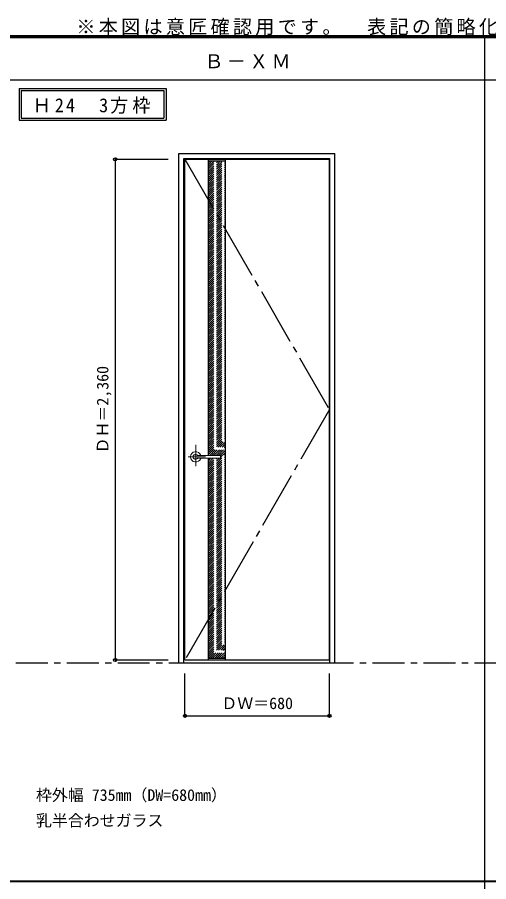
# Model space of a CAD drawing. Units: millimetres, scale not verified. Extents: x -6000 to 5700, y -4307 to 4260.
# Drawn here: x 1237 to 3456, y 186 to 4260 of the extents above; entities that cross this region are included whole.
import ezdxf
from ezdxf.enums import TextEntityAlignment as Align

# ---------------------------------------------------------------- set-up
doc = ezdxf.new("R2010")
doc.units = ezdxf.units.MM
doc.header["$LTSCALE"] = 30
doc.header["$PDMODE"] = 32
doc.header["$PDSIZE"] = 15
for name, pattern in [('CHAIN1', [8, 5, -1, 1, -1]), ('CHAIN2', [12, 9, -1, 1, -1]), ('DASHED1', [1.8, 1.2, -0.6])]:
    doc.linetypes.add(name, pattern=pattern)
for name, color, linetype in [('0-1_通り芯', 7, 'CHAIN1'), ('0-2_扉', 3, 'Continuous'), ('0-3_仕上げ', 3, 'Continuous'), ('0-4_枠', 3, 'Continuous'), ('0-7', 7, 'CHAIN2'), ('0-A_文字', 7, 'Continuous'), ('0-B_寸法', 7, 'Continuous'), ('0-C_ハッチ', 4, 'DASHED1'), ('F-1_枠', 6, 'Continuous')]:
    doc.layers.add(name, color=color, linetype=linetype)
doc.layers.add('0-5_レバー', color=7, linetype='Continuous', lineweight=18)
doc.styles.add('ＭＳ ゴシック', font='')
doc.styles.get('ＭＳ ゴシック').set_extended_font_data('MS Gothic')

msp = doc.modelspace()

# ---------------------------------------------------------------- linework, layer by layer
at = {"layer": '0-1_通り芯'}
msp.add_line((-5490, 1218), (5690, 1218), dxfattribs=at)
at = {"layer": '0-2_扉'}
for p, q in [((2026.4, 3591), (2706.4, 3591)), ((2026.4, 1231), (2026.4, 3591)), ((2706.4, 1231), (2706.4, 3591)), ((2026.4, 1231), (2706.4, 1231))]:
    msp.add_line(p, q, dxfattribs=at)
at = {"layer": '0-3_仕上げ'}
for p, q in [((2136.4, 2195.5), (2136.4, 3591)), ((2216.4, 1231), (2216.4, 3591)), ((2136.4, 1231), (2136.4, 2181.5))]:
    msp.add_line(p, q, dxfattribs=at)
at = {"layer": '0-3_仕上げ', "color": 7}
for p, q in [((2136.4, 3583), (2216.4, 3583)), ((2136.4, 1239), (2216.4, 1239))]:
    msp.add_line(p, q, dxfattribs=at)
at = {"layer": '0-4_枠'}
for p, q in [((1997.4, 3618), (2732.4, 3618)), ((1997.4, 1218), (1997.4, 3618)), ((2021.4, 3594), (2708.4, 3594)), ((2021.4, 1218), (2021.4, 3594)), ((2708.4, 1218), (2708.4, 3594)), ((2732.4, 1218), (2732.4, 3618)), ((1997.4, 1218), (2732.4, 1218))]:
    msp.add_line(p, q, dxfattribs=at)
at = {"layer": '0-5_レバー', "color": 4, "linetype": 'CHAIN1'}
for p, q in [((2076.9, 2244.96), (2076.9, 2145.11)), ((2123.7, 2188.5), (2040.68, 2188.5))]:
    msp.add_line(p, q, dxfattribs=at)
at = {"layer": '0-5_レバー'}
for q in [(2193.9, 2193.99), (2193.9, 2183)]:
    msp.add_line((2193.9, 2188.5), q, dxfattribs=at)
for points in [[(2086.86, 2195.49), (2086.09, 2196.28), (2084.12, 2197.65), (2081.88, 2198.66), (2079.44, 2199.29), (2076.9, 2199.5), (2074.36, 2199.29), (2071.93, 2198.66), (2069.68, 2197.65), (2067.71, 2196.28), (2066.09, 2194.61), (2064.89, 2192.71), (2064.15, 2190.65), (2063.9, 2188.5), (2064.15, 2186.35), (2064.89, 2184.29), (2066.09, 2182.39), (2067.71, 2180.72), (2069.68, 2179.35), (2071.93, 2178.34), (2074.36, 2177.71), (2076.9, 2177.5), (2079.44, 2177.71), (2081.88, 2178.34), (2084.12, 2179.35), (2086.09, 2180.72), (2086.86, 2181.51)], [(2192.4, 2195.5), (2182.67, 2195.5), (2172.49, 2195.5), (2162.89, 2195.5), (2153.9, 2195.5), (2145.49, 2195.5), (2137.68, 2195.5), (2130.86, 2195.5), (2124.56, 2195.5), (2118.8, 2195.5), (2113.55, 2195.5), (2108.76, 2195.5), (2104.11, 2195.5), (2099.9, 2195.5), (2096.15, 2195.5), (2094.15, 2195.5), (2092.3, 2195.5), (2090.29, 2195.49), (2087.88, 2195.49), (2086.39, 2195.49), (2084.85, 2195.49), (2083.33, 2195.49), (2082.23, 2195.49), (2081.77, 2195.49), (2081.77, 2195.48)], [(2081.92, 2181.51), (2082.05, 2181.51), (2082.49, 2181.51), (2083.21, 2181.51), (2084.23, 2181.51), (2085.49, 2181.51), (2086.84, 2181.51), (2089.7, 2181.51), (2092.68, 2181.5), (2095.7, 2181.5), (2098.74, 2181.5), (2101.81, 2181.5), (2104.89, 2181.5), (2108.89, 2181.5), (2113.3, 2181.5), (2118.27, 2181.5), (2123.8, 2181.5), (2129.89, 2181.5), (2136.54, 2181.5), (2143.75, 2181.5), (2152.34, 2181.5), (2161.6, 2181.5), (2171.54, 2181.5), (2182.15, 2181.5), (2192.4, 2181.5)], [(2192.4, 2195.5), (2183.32, 2195.5), (2182.92, 2195.5)]]:
    msp.add_lwpolyline(points, dxfattribs=at)
for centre, radius, start, end in [((2076.9, 2188.5), 24.55, 16.59952, 343.36736), ((2192.4, 2194), 1.5, 0.00847, 89.9163), ((2192.4, 2194), 1.5, 360, 90.17419), ((2192.4, 2183), 1.5, 270.16419, 0), ((2192.4, 2183), 1.5, 269.91059, 359.99153)]:
    msp.add_arc(centre, radius, start, end, dxfattribs=at)
at = {"layer": '0-7'}
for p, q in [((2026.4, 3591), (2706.4, 2411)), ((2706.4, 2411), (2026.4, 1231))]:
    msp.add_line(p, q, dxfattribs=at)
at = {"layer": '0-A_文字'}
for p, q in [((1244.8, 3925), (1244.8, 3775)), ((1254.8, 3915), (1254.8, 3785)), ((1254.8, 3915), (1927.43, 3915)), ((1927.43, 3915), (1927.43, 3785)), ((1244.8, 3775), (1937.43, 3775)), ((1254.8, 3785), (1927.43, 3785))]:
    msp.add_line(p, q, dxfattribs=at)
msp.add_lwpolyline([(1244.8, 3925), (1937.43, 3925), (1937.43, 3775)], dxfattribs=at)
at = {"layer": '0-B_寸法', "color": 4}
for p, q in [((1697.4, 3591), (1947.4, 3591)), ((1697.4, 3591), (1697.4, 1231)), ((1697.4, 1231), (1947.4, 1231)), ((2026.4, 968), (2026.4, 1168)), ((2706.4, 968), (2706.4, 1168)), ((2026.4, 968), (2706.4, 968))]:
    msp.add_line(p, q, dxfattribs=at)
at = {"layer": '0-B_寸法'}
for p in [(1697.4, 3591), (1697.4, 1231), (2026.4, 968), (2706.4, 968)]:
    msp.add_point(p, dxfattribs=at)
at = {"layer": '0-C_ハッチ'}
for p, q in [((2136.4, 3574.87), (2144.53, 3583)), ((2136.4, 3564.97), (2154.43, 3583)), ((2136.4, 3555.08), (2164.32, 3583)), ((2136.4, 3545.18), (2174.22, 3583)), ((2136.4, 3535.28), (2184.12, 3583)), ((2136.4, 3525.38), (2194.02, 3583)), ((2136.4, 3515.48), (2203.92, 3583)), ((2136.4, 3505.58), (2213.82, 3583)), ((2136.4, 3495.68), (2216.4, 3575.68)), ((2136.4, 3485.78), (2216.4, 3565.78)), ((2136.4, 3475.88), (2216.4, 3555.88)), ((2136.4, 3465.98), (2216.4, 3545.98)), ((2136.4, 3456.08), (2216.4, 3536.08)), ((2136.4, 3446.18), (2216.4, 3526.18)), ((2136.4, 3436.28), (2215.1, 3514.98)), ((2136.4, 3426.38), (2216.4, 3506.38)), ((2136.4, 3416.48), (2216.4, 3496.48)), ((2136.4, 3406.58), (2216.4, 3486.58)), ((2136.4, 3396.68), (2216.4, 3476.68)), ((2136.4, 3386.78), (2216.4, 3466.78)), ((2136.4, 3376.88), (2216.4, 3456.88)), ((2136.4, 3366.99), (2216.4, 3446.99)), ((2136.4, 3357.09), (2216.4, 3437.09)), ((2136.4, 3347.19), (2216.4, 3427.19)), ((2136.4, 3337.29), (2216.4, 3417.29)), ((2136.4, 3327.39), (2216.4, 3407.39)), ((2136.4, 3317.49), (2216.4, 3397.49)), ((2136.4, 3307.59), (2216.4, 3387.59)), ((2136.4, 3297.69), (2216.4, 3377.69)), ((2136.4, 3287.79), (2215.1, 3366.49)), ((2136.4, 3277.89), (2216.4, 3357.89)), ((2136.4, 3267.99), (2216.4, 3347.99)), ((2136.4, 3258.09), (2216.4, 3338.09)), ((2136.4, 3248.19), (2216.4, 3328.19)), ((2136.4, 3238.29), (2216.4, 3318.29)), ((2136.4, 3228.39), (2216.4, 3308.39)), ((2136.4, 3218.49), (2216.4, 3298.49)), ((2136.4, 3208.59), (2216.4, 3288.59)), ((2136.4, 3198.69), (2216.4, 3278.69)), ((2136.4, 3188.79), (2216.4, 3268.79)), ((2136.4, 3178.89), (2216.4, 3258.89)), ((2136.4, 3169), (2216.4, 3249)), ((2136.4, 3159.1), (2216.4, 3239.1)), ((2136.4, 3149.2), (2216.4, 3229.2)), ((2136.4, 3139.3), (2215.1, 3218)), ((2136.4, 3129.4), (2216.4, 3209.4)), ((2136.4, 3119.5), (2216.4, 3199.5)), ((2136.4, 3109.6), (2216.4, 3189.6)), ((2136.4, 3099.7), (2216.4, 3179.7)), ((2136.4, 3089.8), (2216.4, 3169.8)), ((2136.4, 3079.9), (2216.4, 3159.9)), ((2136.4, 3070), (2216.4, 3150)), ((2136.4, 3060.1), (2216.4, 3140.1)), ((2136.4, 3050.2), (2216.4, 3130.2)), ((2136.4, 3040.3), (2216.4, 3120.3)), ((2136.4, 3030.4), (2216.4, 3110.4)), ((2136.4, 3020.5), (2216.4, 3100.5)), ((2136.4, 3010.6), (2216.4, 3090.6)), ((2136.4, 3000.7), (2216.4, 3080.7)), ((2136.4, 2990.8), (2216.4, 3070.8)), ((2136.4, 2980.9), (2216.4, 3060.9)), ((2136.4, 2971.01), (2216.4, 3051.01)), ((2136.4, 2961.11), (2216.4, 3041.11)), ((2136.4, 2951.21), (2216.4, 3031.21)), ((2136.4, 2941.31), (2216.4, 3021.31)), ((2136.4, 2931.41), (2216.4, 3011.41)), ((2136.4, 2921.51), (2216.4, 3001.51)), ((2136.4, 2911.61), (2216.4, 2991.61)), ((2136.4, 2901.71), (2216.4, 2981.71)), ((2136.4, 2891.81), (2216.4, 2971.81)), ((2136.4, 2881.91), (2216.4, 2961.91)), ((2136.4, 2872.01), (2216.4, 2952.01)), ((2136.4, 2862.11), (2216.4, 2942.11)), ((2136.4, 2852.21), (2216.4, 2932.21)), ((2136.4, 2842.31), (2216.4, 2922.31)), ((2136.4, 2832.41), (2216.4, 2912.41)), ((2136.4, 2822.51), (2216.4, 2902.51)), ((2136.4, 2812.61), (2216.4, 2892.61)), ((2136.4, 2802.71), (2216.4, 2882.71)), ((2136.4, 2792.81), (2216.4, 2872.81)), ((2136.4, 2782.91), (2216.4, 2862.91)), ((2136.4, 2773.02), (2216.4, 2853.02)), ((2136.4, 2763.12), (2216.4, 2843.12)), ((2136.4, 2753.22), (2216.4, 2833.22)), ((2136.4, 2743.32), (2216.4, 2823.32)), ((2136.4, 2733.42), (2216.4, 2813.42)), ((2136.4, 2723.52), (2216.4, 2803.52)), ((2136.4, 2713.62), (2216.4, 2793.62)), ((2136.4, 2703.72), (2216.4, 2783.72)), ((2136.4, 2693.82), (2216.4, 2773.82)), ((2136.4, 2683.92), (2216.4, 2763.92)), ((2136.4, 2674.02), (2216.4, 2754.02)), ((2136.4, 2664.12), (2216.4, 2744.12)), ((2136.4, 2654.22), (2216.4, 2734.22)), ((2136.4, 2644.32), (2216.4, 2724.32)), ((2136.4, 2634.42), (2216.4, 2714.42)), ((2136.4, 2624.52), (2216.4, 2704.52)), ((2136.4, 2614.62), (2216.4, 2694.62)), ((2136.4, 2604.72), (2216.4, 2684.72)), ((2136.4, 2594.82), (2216.4, 2674.82)), ((2136.4, 2584.92), (2216.4, 2664.92)), ((2136.4, 2575.03), (2216.4, 2655.03)), ((2136.4, 2565.13), (2216.4, 2645.13)), ((2136.4, 2555.23), (2216.4, 2635.23)), ((2136.4, 2545.33), (2216.4, 2625.33)), ((2136.4, 2535.43), (2216.4, 2615.43)), ((2136.4, 2525.53), (2216.4, 2605.53)), ((2136.4, 2515.63), (2216.4, 2595.63)), ((2136.4, 2505.73), (2216.4, 2585.73)), ((2136.4, 2495.83), (2216.4, 2575.83)), ((2136.4, 2485.93), (2216.4, 2565.93)), ((2136.4, 2476.03), (2216.4, 2556.03)), ((2136.4, 2466.13), (2216.4, 2546.13)), ((2136.4, 2456.23), (2216.4, 2536.23)), ((2136.4, 2446.33), (2216.4, 2526.33)), ((2136.4, 2436.43), (2216.4, 2516.43)), ((2136.4, 2426.53), (2216.4, 2506.53)), ((2136.4, 2416.63), (2216.4, 2496.63)), ((2136.4, 2406.73), (2216.4, 2486.73)), ((2136.4, 2396.83), (2216.4, 2476.83)), ((2136.4, 2386.94), (2216.4, 2466.94)), ((2136.4, 2377.04), (2216.4, 2457.04)), ((2136.4, 2367.14), (2216.4, 2447.14)), ((2136.4, 2357.24), (2216.4, 2437.24)), ((2136.4, 2347.34), (2216.4, 2427.34)), ((2136.4, 2337.44), (2216.4, 2417.44)), ((2136.4, 2327.54), (2216.4, 2407.54)), ((2136.4, 2317.64), (2216.4, 2397.64)), ((2136.4, 2307.74), (2216.4, 2387.74)), ((2136.4, 2297.84), (2216.4, 2377.84)), ((2136.4, 2287.94), (2216.4, 2367.94)), ((2136.4, 2278.04), (2216.4, 2358.04)), ((2136.4, 2268.14), (2216.4, 2348.14)), ((2136.4, 2258.24), (2216.4, 2338.24)), ((2136.4, 2248.34), (2216.4, 2328.34)), ((2136.4, 2238.44), (2216.4, 2318.44)), ((2136.4, 2228.54), (2216.4, 2308.54)), ((2136.4, 2218.64), (2216.4, 2298.64)), ((2136.4, 2208.74), (2216.4, 2288.74)), ((2136.4, 2198.84), (2216.4, 2278.84)), ((2142.95, 2195.5), (2216.4, 2268.95)), ((2152.85, 2195.5), (2216.4, 2259.05)), ((2162.75, 2195.5), (2216.4, 2249.15)), ((2172.65, 2195.5), (2216.4, 2239.25)), ((2182.55, 2195.5), (2216.4, 2229.35)), ((2192.43, 2195.48), (2216.4, 2219.45)), ((2193.9, 2187.05), (2216.4, 2209.55)), ((2136.4, 2119.65), (2216.4, 2199.65)), ((2136.4, 2109.75), (2216.4, 2189.75)), ((2136.4, 2179.05), (2138.86, 2181.5)), ((2136.4, 2169.15), (2148.76, 2181.5)), ((2136.4, 2159.25), (2158.65, 2181.5)), ((2136.4, 2149.35), (2168.55, 2181.5)), ((2136.4, 2139.45), (2178.45, 2181.5)), ((2136.4, 2129.55), (2188.35, 2181.5)), ((2136.4, 2099.85), (2216.4, 2179.85)), ((2136.4, 2089.95), (2216.4, 2169.95)), ((2136.4, 2080.05), (2216.4, 2160.05)), ((2136.4, 2070.15), (2216.4, 2150.15)), ((2136.4, 2060.25), (2216.4, 2140.25)), ((2136.4, 2050.35), (2216.4, 2130.35)), ((2136.4, 2040.45), (2216.4, 2120.45)), ((2136.4, 2030.55), (2216.4, 2110.55)), ((2136.4, 2020.65), (2216.4, 2100.65)), ((2136.4, 2010.75), (2216.4, 2090.75)), ((2136.4, 2000.85), (2216.4, 2080.85)), ((2136.4, 1990.96), (2216.4, 2070.96)), ((2136.4, 1981.06), (2216.4, 2061.06)), ((2136.4, 1971.16), (2216.4, 2051.16)), ((2136.4, 1961.26), (2216.4, 2041.26)), ((2136.4, 1951.36), (2216.4, 2031.36)), ((2136.4, 1941.46), (2216.4, 2021.46)), ((2136.4, 1931.56), (2216.4, 2011.56)), ((2136.4, 1921.66), (2216.4, 2001.66)), ((2136.4, 1911.76), (2216.4, 1991.76)), ((2136.4, 1901.86), (2216.4, 1981.86)), ((2136.4, 1891.96), (2216.4, 1971.96)), ((2136.4, 1882.06), (2216.4, 1962.06)), ((2136.4, 1872.16), (2216.4, 1952.16)), ((2136.4, 1862.26), (2216.4, 1942.26)), ((2136.4, 1852.36), (2216.4, 1932.36)), ((2136.4, 1842.46), (2216.4, 1922.46)), ((2136.4, 1832.56), (2216.4, 1912.56)), ((2136.4, 1822.66), (2216.4, 1902.66)), ((2136.4, 1812.76), (2216.4, 1892.76)), ((2136.4, 1802.86), (2216.4, 1882.86)), ((2136.4, 1792.97), (2216.4, 1872.97)), ((2136.4, 1783.07), (2216.4, 1863.07)), ((2136.4, 1773.17), (2216.4, 1853.17)), ((2136.4, 1763.27), (2216.4, 1843.27)), ((2136.4, 1753.37), (2216.4, 1833.37)), ((2136.4, 1743.47), (2216.4, 1823.47)), ((2136.4, 1733.57), (2216.4, 1813.57)), ((2136.4, 1723.67), (2216.4, 1803.67)), ((2136.4, 1713.77), (2216.4, 1793.77)), ((2136.4, 1703.87), (2216.4, 1783.87)), ((2136.4, 1693.97), (2216.4, 1773.97)), ((2136.4, 1684.07), (2216.4, 1764.07)), ((2136.4, 1674.17), (2216.4, 1754.17)), ((2136.4, 1664.27), (2216.4, 1744.27)), ((2136.4, 1654.37), (2216.4, 1734.37)), ((2136.4, 1644.47), (2216.4, 1724.47)), ((2136.4, 1634.57), (2216.4, 1714.57)), ((2136.4, 1624.67), (2216.4, 1704.67)), ((2136.4, 1614.77), (2216.4, 1694.77)), ((2136.4, 1604.87), (2216.4, 1684.87)), ((2136.4, 1594.98), (2216.4, 1674.98)), ((2136.4, 1585.08), (2216.4, 1665.08)), ((2136.4, 1575.18), (2216.4, 1655.18)), ((2136.4, 1565.28), (2216.4, 1645.28)), ((2136.4, 1555.38), (2216.4, 1635.38)), ((2136.4, 1545.48), (2216.4, 1625.48)), ((2136.4, 1535.58), (2216.4, 1615.58)), ((2136.4, 1525.68), (2216.4, 1605.68)), ((2136.4, 1515.78), (2216.4, 1595.78)), ((2136.4, 1505.88), (2216.4, 1585.88)), ((2136.4, 1495.98), (2216.4, 1575.98)), ((2136.4, 1486.08), (2216.4, 1566.08)), ((2136.4, 1476.18), (2216.4, 1556.18)), ((2136.4, 1466.28), (2216.4, 1546.28)), ((2136.4, 1456.38), (2216.4, 1536.38)), ((2136.4, 1446.48), (2216.4, 1526.48)), ((2136.4, 1436.58), (2216.4, 1516.58)), ((2136.4, 1426.68), (2216.4, 1506.68)), ((2136.4, 1416.78), (2216.4, 1496.78)), ((2136.4, 1406.89), (2216.4, 1486.89)), ((2136.4, 1396.99), (2216.4, 1476.99)), ((2136.4, 1387.09), (2216.4, 1467.09)), ((2136.4, 1377.19), (2216.4, 1457.19)), ((2136.4, 1367.29), (2216.4, 1447.29)), ((2136.4, 1357.39), (2216.4, 1437.39)), ((2136.4, 1347.49), (2216.4, 1427.49)), ((2136.4, 1337.59), (2216.4, 1417.59)), ((2136.4, 1327.69), (2216.4, 1407.69)), ((2136.4, 1317.79), (2216.4, 1397.79)), ((2136.4, 1307.89), (2216.4, 1387.89)), ((2136.4, 1297.99), (2216.4, 1377.99)), ((2136.4, 1288.09), (2216.4, 1368.09)), ((2136.4, 1278.19), (2216.4, 1358.19)), ((2136.4, 1268.29), (2216.4, 1348.29)), ((2136.4, 1258.39), (2216.4, 1338.39)), ((2136.4, 1248.49), (2216.4, 1328.49)), ((2136.81, 1239), (2216.4, 1318.59)), ((2146.71, 1239), (2216.4, 1308.69)), ((2156.61, 1239), (2216.4, 1298.79)), ((2166.51, 1239), (2216.4, 1288.9)), ((2176.4, 1239), (2216.4, 1279)), ((2186.3, 1239), (2216.4, 1269.1)), ((2196.2, 1239), (2216.4, 1259.2)), ((2206.1, 1239), (2216.4, 1249.3)), ((2216, 1239), (2216.4, 1239.4))]:
    msp.add_line(p, q, dxfattribs=at)
at = {"layer": 'F-1_枠'}
for p, q in [((-6000, 4175), (5700, 4175)), ((-6000, 4170), (5700, 4170)), ((-6000, 4165), (5700, 4165)), ((3436.4, 4175), (3436.4, -3790)), ((-6000, 3965), (5700, 3965)), ((-6000, 190.5), (5700, 190.5)), ((-6000, 187.5), (5700, 187.5))]:
    msp.add_line(p, q, dxfattribs=at)

# ---------------------------------------------------------------- texts
at = {"layer": '0-A_文字', "style": 'ＭＳ ゴシック'}
for s, p in [('枠外幅 735mm（DW=680mm）', (1324.8, 550.5)), ('乳半合わせガラス', (1324.8, 430.5))]:
    msp.add_text(s, height=54.99, dxfattribs=at).set_placement(p, align=Align.BOTTOM_LEFT)
at = {"layer": '0-A_文字', "char_height": 65.98, "attachment_point": 7, "style": 'ＭＳ ゴシック'}
for s, insert in [('\\T1.17;※本図は意匠確認用です。\u3000表記の簡略化している部位がございますのでご注意下さい。', (1515, 4175)), ('\\T1.17;Ｂ－ＸＭ', (2118.1, 4020)), ('\\T1.22;\\W0.95;Ｈ24\u30003方枠', (1309.46, 3805))]:
    msp.add_mtext(s, dxfattribs=dict(at, insert=insert))
at = {"layer": '0-B_寸法', "style": 'ＭＳ ゴシック'}
msp.add_text('ＤＨ＝2,360', height=54.99, rotation=90, dxfattribs=at).set_placement((1682.4, 2204.75), align=Align.BOTTOM_LEFT)
msp.add_text('ＤＷ＝680', height=54.99, dxfattribs=at).set_placement((2197.65, 983), align=Align.BOTTOM_LEFT)

doc.saveas('drawing.dxf')
